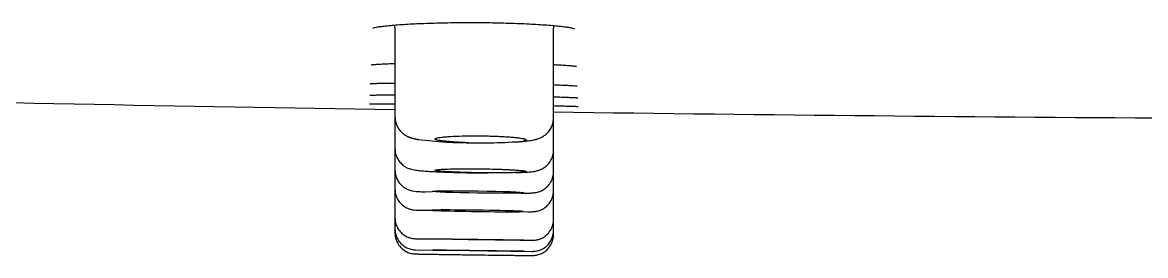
# Model space of a CAD drawing. Header units: millimetres. Extents: x 976 to 9349, y -1578 to 2211.
# Drawn here: x 2927.098 to 2929.788, y 1004.192 to 1004.749 of the extents above; entities that cross this region are included whole.
import ezdxf

# ---------------------------------------------------------------- set-up
doc = ezdxf.new("R2010")
doc.units = ezdxf.units.MM
doc.layers.add('Wbudowane', color=175, linetype='Continuous')

# ---------------------------------------------------------------- blocks, each defined once
blk = doc.blocks.new('Z$W@#21058')
for p, q in [((9.943, 160.8555), (9.943, 160.6423)), ((10.3228, 160.6395), (10.3228, 160.8545)), ((9.943, 160.6423), (9.943, 160.5661)), ((10.3228, 160.5626), (10.3228, 160.6395)), ((9.943, 160.5661), (9.943, 160.5148)), ((10.3228, 160.511), (10.3228, 160.5626)), ((9.943, 160.5148), (9.943, 160.4695)), ((10.3228, 160.4657), (10.3228, 160.511)), ((9.943, 160.4695), (9.943, 160.4008)), ((10.0153, 160.4625), (10.0325, 160.4638)), ((10.2454, 160.4592), (10.2335, 160.4596)), ((10.3228, 160.397), (10.3228, 160.4657)), ((10.0028, 160.4186), (10.031, 160.4188)), ((10.2497, 160.4158), (10.262, 160.415)), ((9.943, 160.4008), (9.943, 160.3742)), ((10.3228, 160.3705), (10.3228, 160.397)), ((9.943, 160.3742), (9.943, 160.3643)), ((9.9938, 160.3506), (10.0319, 160.3502)), ((10.3228, 160.3606), (10.3228, 160.3705)), ((9.9925, 160.3242), (10.0339, 160.3237)), ((10.2506, 160.3472), (10.2708, 160.3469)), ((10.119, 160.3123), (10.1193, 160.3123)), ((10.1193, 160.3123), (10.1257, 160.3123)), ((10.1257, 160.3123), (10.16, 160.3118)), ((10.16, 160.3118), (10.1667, 160.3117)), ((10.1667, 160.3117), (10.1732, 160.3117)), ((10.2526, 160.3208), (10.2718, 160.3205))]:
    blk.add_line(p, q)
for centre, radius, start, end in [((9.8436, 160.8556), 0.0994, 359.9953, 3.5143), ((10.4222, 160.8545), 0.0994, 176.6257, 180.0033), ((10.3821, 160.8682), 0.0176, 237.3831, 240.2534), ((12.9774, 353.7261), 193.0904, 268.643393, 269.099567), ((12.9774, 353.7261), 193.0904, 269.212262, 269.668391), ((10.1264, 161.6157), 1.0356, 262.9739, 270.2514), ((10.1519, 161.7767), 1.1968, 268.0043, 274.6986), ((10.1251, 161.2109), 0.8986, 268.7122, 269.6064)]:
    blk.add_arc(centre, radius, start, end)
for centre, ratio in [((10.1418, 160.4624), 0.025085), ((10.1413, 160.3487), 0.00652), ((10.1433, 160.3222), 0.001773)]:
    blk.add_ellipse(centre, major_axis=(-0.1093, 0.0015), ratio=ratio)
for major_axis, ratio in [((0.1093, -0.0015), 0.013602), ((-0.1093, 0.0015), 0.013849)]:
    blk.add_ellipse((10.1404, 160.4173), major_axis=major_axis, ratio=ratio, start_param=2.356383, end_param=5.497976)
for points, knots in [([(9.8905, 160.8544), (9.8905, 160.8544), (9.8911, 160.8547), (9.8943, 160.8556), (9.9012, 160.857), (9.9113, 160.8585), (9.9244, 160.86), (9.9402, 160.8615), (9.9584, 160.8629), (9.9787, 160.8641), (10.0009, 160.8652), (10.0246, 160.8661), (10.0496, 160.8668), (10.0757, 160.8674), (10.1024, 160.8676), (10.1294, 160.8677), (10.1565, 160.8675), (10.1833, 160.8671), (10.2094, 160.8665), (10.2347, 160.8657), (10.2587, 160.8647), (10.2812, 160.8634), (10.3019, 160.8621), (10.3205, 160.8606), (10.3367, 160.859), (10.3504, 160.8574), (10.361, 160.8558), (10.3687, 160.8543), (10.3715, 160.8535), (10.3725, 160.8532)], [0, 0, 0, 0, 0.016299, 0.046349, 0.080968, 0.11791, 0.155884, 0.194324, 0.233108, 0.272013, 0.311005, 0.349978, 0.389094, 0.42813, 0.467209, 0.506304, 0.545361, 0.584431, 0.623531, 0.662612, 0.701584, 0.740648, 0.779586, 0.818391, 0.856995, 0.895141, 0.932478, 0.967965, 1, 1, 1, 1]), ([(9.8861, 160.7664), (9.8861, 160.7664), (9.8873, 160.7666), (9.8919, 160.7672), (9.9002, 160.7679), (9.9118, 160.7685), (9.9261, 160.7692), (9.9372, 160.7695), (9.943, 160.7697)], [0, 0, 0, 0, 0.1130451, 0.2736844, 0.4513582, 0.635384, 0.822003, 1, 1, 1, 1]), ([(10.3228, 160.7671), (10.3267, 160.7669), (10.3361, 160.7664), (10.3494, 160.7657), (10.3615, 160.7648), (10.3706, 160.764), (10.3743, 160.7635), (10.3757, 160.7633)], [0, 0, 0, 0, 0.14531, 0.3682386, 0.5880258, 0.8026214, 1, 1, 1, 1]), ([(10.3757, 160.7633), (10.3758, 160.7633), (10.3759, 160.7633), (10.3762, 160.7632), (10.3764, 160.7632), (10.3766, 160.7632), (10.3768, 160.7631), (10.377, 160.7631), (10.3771, 160.7631), (10.3772, 160.7631), (10.3773, 160.763), (10.3774, 160.763), (10.3775, 160.763), (10.3775, 160.763), (10.3775, 160.763), (10.3775, 160.763), (10.3775, 160.763)], [0, 0, 0, 0, 0.0551, 0.140291, 0.224139, 0.306411, 0.387031, 0.465922, 0.543014, 0.618238, 0.691534, 0.762847, 0.832133, 0.899355, 0.964491, 1, 1, 1, 1]), ([(9.8839, 160.7214), (9.8839, 160.7214), (9.8844, 160.7215), (9.8871, 160.7217), (9.8936, 160.722), (9.9034, 160.7224), (9.916, 160.7226), (9.9296, 160.7228), (9.9391, 160.723), (9.943, 160.723)], [0, 0, 0, 0, 0.049293, 0.192302, 0.358428, 0.531881, 0.708008, 0.885053, 1, 1, 1, 1]), ([(10.3228, 160.7188), (10.3269, 160.7187), (10.3365, 160.7184), (10.3499, 160.7178), (10.362, 160.7173), (10.3713, 160.7167), (10.3752, 160.7164), (10.3769, 160.7162)], [0, 0, 0, 0, 0.151335, 0.36962, 0.585794, 0.799089, 1, 1, 1, 1]), ([(10.3769, 160.7162), (10.377, 160.7162), (10.3772, 160.7162), (10.3774, 160.7162), (10.3777, 160.7161), (10.378, 160.7161), (10.3782, 160.7161), (10.3785, 160.7161), (10.3787, 160.716), (10.3788, 160.716), (10.379, 160.716), (10.3791, 160.716), (10.3793, 160.716), (10.3793, 160.716), (10.3794, 160.7159), (10.3795, 160.7159), (10.3795, 160.7159), (10.3795, 160.7159), (10.3795, 160.7159)], [0, 0, 0, 0, 0.044536, 0.118406, 0.191354, 0.263188, 0.33382, 0.40316, 0.471114, 0.537586, 0.602479, 0.665697, 0.727148, 0.786749, 0.844423, 0.900108, 0.953755, 1, 1, 1, 1]), ([(9.882, 160.6731), (9.882, 160.6731), (9.8823, 160.6731), (9.8842, 160.6732), (9.8899, 160.6733), (9.899, 160.6734), (9.911, 160.6735), (9.9257, 160.6735), (9.9371, 160.6735), (9.943, 160.6734)], [0, 0, 0, 0, 0.01874, 0.153984, 0.317678, 0.487841, 0.659938, 0.832804, 1, 1, 1, 1]), ([(9.883, 160.6938), (9.883, 160.6938), (9.8833, 160.6939), (9.8856, 160.694), (9.8916, 160.6942), (9.9009, 160.6944), (9.9132, 160.6946), (9.9274, 160.6947), (9.938, 160.6947), (9.943, 160.6947)], [0, 0, 0, 0, 0.030321, 0.168521, 0.333093, 0.504981, 0.679279, 0.854506, 1, 1, 1, 1]), ([(10.3228, 160.69), (10.3266, 160.6899), (10.3361, 160.6896), (10.3495, 160.6892), (10.3619, 160.6887), (10.3716, 160.6883), (10.3757, 160.6881), (10.3775, 160.688)], [0, 0, 0, 0, 0.141088, 0.360941, 0.579086, 0.795417, 1, 1, 1, 1]), ([(10.3775, 160.688), (10.3776, 160.688), (10.3777, 160.6879), (10.3781, 160.6879), (10.3784, 160.6879), (10.3787, 160.6879), (10.379, 160.6879), (10.3792, 160.6878), (10.3795, 160.6878), (10.3797, 160.6878), (10.3799, 160.6878), (10.38, 160.6878), (10.3802, 160.6877), (10.3803, 160.6877), (10.3804, 160.6877), (10.3805, 160.6877), (10.3806, 160.6877), (10.3806, 160.6877), (10.3806, 160.6877), (10.3806, 160.6877), (10.3806, 160.6877)], [0, 0, 0, 0, 0.039296, 0.107151, 0.174338, 0.240705, 0.306174, 0.370659, 0.434066, 0.496291, 0.557226, 0.616757, 0.674765, 0.731132, 0.785745, 0.838497, 0.889294, 0.938055, 0.984722, 1, 1, 1, 1]), ([(10.3228, 160.6687), (10.3266, 160.6686), (10.336, 160.6684), (10.3496, 160.6681), (10.3621, 160.6677), (10.3719, 160.6674), (10.376, 160.6672), (10.3778, 160.6671)], [0, 0, 0, 0, 0.138863, 0.36005, 0.579839, 0.798427, 1, 1, 1, 1]), ([(10.3778, 160.6671), (10.3779, 160.6671), (10.3781, 160.6671), (10.3784, 160.6671), (10.3788, 160.6671), (10.3791, 160.667), (10.3794, 160.667), (10.3797, 160.667), (10.38, 160.667), (10.3802, 160.667), (10.3804, 160.667), (10.3806, 160.6669), (10.3808, 160.6669), (10.3809, 160.6669), (10.3811, 160.6669), (10.3812, 160.6669), (10.3813, 160.6669), (10.3813, 160.6669), (10.3814, 160.6669), (10.3814, 160.6669), (10.3814, 160.6669), (10.3814, 160.6669)], [0, 0, 0, 0, 0.036025, 0.09987, 0.163214, 0.225942, 0.287988, 0.349276, 0.409722, 0.469228, 0.527686, 0.584978, 0.640974, 0.69554, 0.748532, 0.799811, 0.849241, 0.896697, 0.942073, 0.980905, 1, 1, 1, 1]), ([(9.943, 160.6423), (9.943, 160.6422), (9.943, 160.6419), (9.943, 160.6412), (9.943, 160.6403), (9.9431, 160.6393), (9.9432, 160.6384), (9.9432, 160.6374), (9.9433, 160.6365), (9.9435, 160.6355), (9.9436, 160.6346), (9.9437, 160.6337), (9.9439, 160.6327), (9.9441, 160.6318), (9.9443, 160.6309), (9.9445, 160.6299), (9.9448, 160.629), (9.945, 160.6281), (9.9453, 160.6272), (9.9456, 160.6263), (9.9459, 160.6254), (9.9462, 160.6245), (9.9465, 160.6237), (9.9469, 160.6228), (9.9472, 160.6219), (9.9476, 160.6211), (9.948, 160.6202), (9.9484, 160.6194), (9.9489, 160.6186), (9.9493, 160.6177), (9.9498, 160.6169), (9.9502, 160.6161), (9.9507, 160.6154), (9.9512, 160.6146), (9.9517, 160.6138), (9.9522, 160.6131), (9.9527, 160.6123), (9.9533, 160.6116), (9.9538, 160.6109), (9.9544, 160.6102), (9.9549, 160.6095), (9.9555, 160.6088), (9.9561, 160.6082), (9.9567, 160.6075), (9.9573, 160.6069), (9.9579, 160.6062), (9.9585, 160.6056), (9.9591, 160.605), (9.9597, 160.6045), (9.9603, 160.6039), (9.9609, 160.6034), (9.9616, 160.6029), (9.9622, 160.6024), (9.9628, 160.6019), (9.9634, 160.6014), (9.964, 160.6009), (9.9647, 160.6005), (9.9653, 160.6), (9.9659, 160.5996), (9.9665, 160.5992), (9.9671, 160.5988), (9.9677, 160.5984), (9.9684, 160.598), (9.969, 160.5977), (9.9696, 160.5973), (9.9702, 160.597), (9.9708, 160.5966), (9.9714, 160.5963), (9.9721, 160.596), (9.9727, 160.5957), (9.9733, 160.5954), (9.9739, 160.5951), (9.9744, 160.5948), (9.975, 160.5946), (9.9756, 160.5943), (9.9762, 160.5941), (9.9768, 160.5938), (9.9774, 160.5936), (9.9781, 160.5933), (9.9787, 160.5931), (9.9794, 160.5928), (9.98, 160.5926), (9.9807, 160.5924), (9.9814, 160.5921), (9.9821, 160.5919), (9.9828, 160.5917), (9.9836, 160.5915), (9.9843, 160.5912), (9.9851, 160.591), (9.986, 160.5908), (9.987, 160.5905), (9.988, 160.5903), (9.9892, 160.59), (9.9904, 160.5897), (9.9917, 160.5894), (9.9932, 160.5891), (9.9946, 160.5888), (9.996, 160.5886), (9.9973, 160.5883), (9.9986, 160.5881), (9.9993, 160.588), (9.9998, 160.5879)], [0, 0, 0, 0, 0.000393, 0.009089, 0.017779, 0.026463, 0.035142, 0.043816, 0.052484, 0.061147, 0.069804, 0.078457, 0.087104, 0.095746, 0.104383, 0.113015, 0.121643, 0.130264, 0.138881, 0.147493, 0.156099, 0.1647, 0.173294, 0.181883, 0.190466, 0.199042, 0.207612, 0.216173, 0.224727, 0.233272, 0.241808, 0.250335, 0.25885, 0.267353, 0.275844, 0.28432, 0.292782, 0.301226, 0.309652, 0.318059, 0.326444, 0.334805, 0.343142, 0.351488, 0.360263, 0.368441, 0.376597, 0.384722, 0.392815, 0.400878, 0.40891, 0.416911, 0.424884, 0.43283, 0.440751, 0.448651, 0.456532, 0.464401, 0.472261, 0.480118, 0.487979, 0.495848, 0.503734, 0.511645, 0.51959, 0.52758, 0.535625, 0.543738, 0.55193, 0.560216, 0.56861, 0.57713, 0.584173, 0.591415, 0.600112, 0.608933, 0.617921, 0.627097, 0.636484, 0.646109, 0.655999, 0.666189, 0.676714, 0.687618, 0.698949, 0.710768, 0.723143, 0.736153, 0.749144, 0.764562, 0.781024, 0.798841, 0.818306, 0.839755, 0.863434, 0.889056, 0.91514, 0.937303, 0.95837, 0.980657, 1, 1, 1, 1]), ([(10.2334, 160.5822), (10.2383, 160.5825), (10.2466, 160.5832), (10.2604, 160.5845), (10.2719, 160.5862), (10.2819, 160.5884), (10.2906, 160.5916), (10.2986, 160.5957), (10.3063, 160.6015), (10.3133, 160.6093), (10.3187, 160.6184), (10.322, 160.6291), (10.3228, 160.6356), (10.3228, 160.6395)], [0, 0, 0, 0, 0.111211, 0.23734, 0.393085, 0.519857, 0.598368, 0.663472, 0.72879, 0.796954, 0.865967, 0.933661, 1, 1, 1, 1]), ([(10.1103, 160.5806), (10.1, 160.581), (10.0906, 160.5815), (10.0799, 160.5822), (10.0778, 160.5824), (10.0737, 160.5827), (10.0718, 160.5829), (10.0661, 160.5834), (10.0627, 160.5837), (10.0564, 160.5844), (10.0535, 160.5848), (10.0486, 160.5856), (10.0465, 160.586), (10.0439, 160.5866), (10.0431, 160.5868), (10.0418, 160.5872), (10.0412, 160.5874), (10.0397, 160.5881), (10.0386, 160.5889), (10.039, 160.5897), (10.0399, 160.5903), (10.0403, 160.5905), (10.0414, 160.5909), (10.042, 160.5911), (10.0441, 160.5917), (10.0458, 160.5921), (10.0501, 160.5928), (10.0527, 160.5932), (10.0584, 160.5938), (10.0615, 160.5941), (10.0668, 160.5946), (10.0686, 160.5947), (10.0724, 160.595), (10.0744, 160.5951), (10.0846, 160.5957), (10.0937, 160.5961), (10.1136, 160.5966), (10.1239, 160.5967), (10.1374, 160.5967), (10.1401, 160.5967), (10.1455, 160.5967), (10.1482, 160.5967), (10.1563, 160.5966), (10.1616, 160.5965), (10.1723, 160.5962), (10.1776, 160.5961), (10.1878, 160.5957), (10.1928, 160.5955), (10.2, 160.5951), (10.2023, 160.595), (10.207, 160.5947), (10.2093, 160.5946), (10.2159, 160.5941), (10.2242, 160.5935), (10.2314, 160.5928), (10.238, 160.5921), (10.241, 160.5917), (10.2463, 160.5909), (10.2485, 160.5905), (10.2514, 160.5899), (10.2523, 160.5896), (10.2538, 160.5892), (10.2545, 160.589), (10.2562, 160.5884), (10.257, 160.588), (10.2575, 160.5873), (10.2576, 160.5871), (10.2576, 160.5867), (10.2574, 160.5865), (10.2564, 160.5854), (10.254, 160.5847), (10.25, 160.5839)], [0, 0, 0, 0, 0.0625, 0.0625, 0.078125, 0.078125, 0.09375, 0.09375, 0.125, 0.125, 0.15625, 0.15625, 0.1875, 0.1875, 0.203125, 0.203125, 0.21875, 0.21875, 0.25, 0.28125, 0.28125, 0.296875, 0.296875, 0.3125, 0.3125, 0.34375, 0.34375, 0.375, 0.375, 0.40625, 0.40625, 0.421875, 0.421875, 0.4375, 0.4375, 0.5, 0.5, 0.5625, 0.5625, 0.578125, 0.578125, 0.59375, 0.59375, 0.625, 0.625, 0.65625, 0.65625, 0.6875, 0.6875, 0.703125, 0.703125, 0.71875, 0.71875, 0.75, 0.78125, 0.78125, 0.8125, 0.8125, 0.84375, 0.84375, 0.859375, 0.859375, 0.875, 0.875, 0.90625, 0.90625, 0.921875, 0.921875, 0.9375, 0.9375, 1, 1, 1, 1]), ([(9.943, 160.5661), (9.943, 160.5616), (9.944, 160.554), (9.9485, 160.5421), (9.9554, 160.5325), (9.9638, 160.5249), (9.9723, 160.5201), (9.9802, 160.5172), (9.9888, 160.5152), (9.9977, 160.514), (10.0109, 160.5127), (10.0254, 160.5117), (10.0415, 160.5109), (10.0594, 160.5101), (10.0786, 160.5094), (10.0989, 160.5089), (10.1199, 160.5085), (10.1411, 160.5082), (10.1561, 160.5081), (10.164, 160.5081), (10.165, 160.5081)], [0, 0, 0, 0, 0.040335, 0.080466, 0.12001, 0.157851, 0.191601, 0.223364, 0.264637, 0.356491, 0.435252, 0.507855, 0.578215, 0.647521, 0.71638, 0.784986, 0.853353, 0.921824, 0.990191, 1, 1, 1, 1]), ([(10.2305, 160.5088), (10.2323, 160.5088), (10.2395, 160.509), (10.2512, 160.5095), (10.2648, 160.5103), (10.2743, 160.5113), (10.283, 160.5129), (10.2915, 160.5157), (10.3008, 160.5204), (10.3097, 160.5281), (10.317, 160.5381), (10.3217, 160.5503), (10.3227, 160.558), (10.3228, 160.5626)], [0, 0, 0, 0, 0.045359, 0.175907, 0.315927, 0.488222, 0.574493, 0.637605, 0.702364, 0.775641, 0.850121, 0.925435, 1, 1, 1, 1]), ([(9.943, 160.5148), (9.943, 160.5109), (9.9438, 160.5042), (9.9473, 160.4934), (9.953, 160.4842), (9.9603, 160.4764), (9.9682, 160.471), (9.9756, 160.4676), (9.982, 160.4657), (9.988, 160.4646), (9.9944, 160.4639), (9.9996, 160.4634), (10.0037, 160.4632)], [0, 0, 0, 0, 0.088142, 0.179514, 0.269927, 0.358625, 0.44198, 0.511866, 0.572603, 0.645835, 0.805103, 1, 1, 1, 1]), ([(10.2568, 160.5111), (10.2576, 160.5114), (10.2576, 160.5117), (10.2567, 160.5122), (10.2562, 160.5123), (10.2548, 160.5127), (10.254, 160.5128), (10.2509, 160.5133), (10.2482, 160.5137), (10.2433, 160.5141), (10.2414, 160.5143), (10.2375, 160.5146), (10.2354, 160.5148), (10.2286, 160.5152), (10.2236, 160.5155), (10.2154, 160.5159), (10.2125, 160.5161), (10.2065, 160.5163), (10.2005, 160.5166), (10.194, 160.5168), (10.1874, 160.517), (10.1841, 160.5171), (10.1737, 160.5174), (10.1668, 160.5175), (10.1561, 160.5177), (10.1525, 160.5177), (10.1453, 160.5178), (10.1417, 160.5179), (10.131, 160.518), (10.124, 160.518), (10.1137, 160.518), (10.1103, 160.518), (10.1037, 160.5179), (10.1004, 160.5179), (10.0909, 160.5178), (10.085, 160.5177), (10.0738, 160.5174), (10.0687, 160.5173), (10.0618, 160.517), (10.0597, 160.5169), (10.0556, 160.5167), (10.0537, 160.5166), (10.0486, 160.5162), (10.0458, 160.516), (10.0416, 160.5154), (10.0401, 160.5152), (10.0386, 160.5146), (10.0386, 160.5143), (10.0395, 160.5138), (10.04, 160.5136), (10.0414, 160.5133), (10.0431, 160.513), (10.0454, 160.5127), (10.0481, 160.5123), (10.0496, 160.5122), (10.0546, 160.5117), (10.0585, 160.5114), (10.0652, 160.511), (10.0676, 160.5108), (10.0727, 160.5105), (10.0753, 160.5104), (10.0836, 160.51), (10.0895, 160.5097), (10.0989, 160.5094), (10.1021, 160.5093), (10.1088, 160.5091), (10.1121, 160.509), (10.1223, 160.5087), (10.1293, 160.5086), (10.1401, 160.5084), (10.1437, 160.5083), (10.1508, 160.5082), (10.1579, 160.5082), (10.165, 160.5081), (10.172, 160.5081), (10.1756, 160.5081), (10.1859, 160.508), (10.1925, 160.5081), (10.2052, 160.5082), (10.2113, 160.5083), (10.2224, 160.5085), (10.2274, 160.5087), (10.2343, 160.5089), (10.2365, 160.509), (10.2406, 160.5092), (10.2424, 160.5094), (10.2475, 160.5097), (10.2503, 160.5099), (10.2546, 160.5105), (10.2561, 160.5108), (10.2568, 160.5111)], [0, 0, 0, 0, 0.03125, 0.03125, 0.046875, 0.046875, 0.0625, 0.0625, 0.09375, 0.09375, 0.109375, 0.109375, 0.125, 0.125, 0.15625, 0.15625, 0.171875, 0.171875, 0.1875, 0.203125, 0.203125, 0.21875, 0.21875, 0.25, 0.25, 0.265625, 0.265625, 0.28125, 0.28125, 0.3125, 0.3125, 0.328125, 0.328125, 0.34375, 0.34375, 0.375, 0.375, 0.40625, 0.40625, 0.421875, 0.421875, 0.4375, 0.4375, 0.46875, 0.46875, 0.5, 0.5, 0.53125, 0.53125, 0.546875, 0.546875, 0.5625, 0.578125, 0.578125, 0.59375, 0.59375, 0.625, 0.625, 0.640625, 0.640625, 0.65625, 0.65625, 0.6875, 0.6875, 0.703125, 0.703125, 0.71875, 0.71875, 0.75, 0.75, 0.765625, 0.765625, 0.78125, 0.796875, 0.796875, 0.8125, 0.8125, 0.84375, 0.84375, 0.875, 0.875, 0.90625, 0.90625, 0.921875, 0.921875, 0.9375, 0.9375, 0.96875, 0.96875, 1, 1, 1, 1]), ([(10.2454, 160.4592), (10.2461, 160.4593), (10.2513, 160.4594), (10.2603, 160.4596), (10.27, 160.4601), (10.2763, 160.4606), (10.2837, 160.4618), (10.2919, 160.4644), (10.3011, 160.4691), (10.3101, 160.477), (10.3174, 160.4871), (10.3218, 160.4991), (10.3228, 160.5066), (10.3228, 160.511)], [0, 0, 0, 0, 0.022605, 0.167444, 0.332368, 0.477138, 0.54138, 0.600434, 0.670832, 0.753891, 0.837525, 0.920312, 1, 1, 1, 1]), ([(9.943, 160.4695), (9.943, 160.4651), (9.9439, 160.4579), (9.9481, 160.4463), (9.9547, 160.4367), (9.9631, 160.4288), (9.9719, 160.4238), (9.9798, 160.421), (9.9859, 160.4198), (9.9911, 160.4192), (9.9956, 160.4189), (10.0007, 160.4187), (10.0028, 160.4186)], [0, 0, 0, 0, 0.096943, 0.195291, 0.292514, 0.387871, 0.476859, 0.544711, 0.600427, 0.677065, 0.882309, 1, 1, 1, 1]), ([(10.0037, 160.4632), (10.0074, 160.4629), (10.0109, 160.4627), (10.0152, 160.4625), (10.0153, 160.4625)], [0, 0, 0, 0, 0.965263, 1, 1, 1, 1]), ([(10.262, 160.415), (10.2626, 160.415), (10.2663, 160.4151), (10.2713, 160.4153), (10.2756, 160.4155), (10.2809, 160.4161), (10.2876, 160.4176), (10.2959, 160.4209), (10.3048, 160.4266), (10.3127, 160.4349), (10.3186, 160.4445), (10.322, 160.4553), (10.3228, 160.4619), (10.3228, 160.4657)], [0, 0, 0, 0, 0.032023, 0.222825, 0.353573, 0.412065, 0.468073, 0.54455, 0.635255, 0.729713, 0.82312, 0.915556, 1, 1, 1, 1]), ([(9.943, 160.4008), (9.943, 160.3965), (9.944, 160.3892), (9.9482, 160.3774), (9.9551, 160.3675), (9.964, 160.3594), (9.9734, 160.3544), (9.9816, 160.3519), (9.9878, 160.351), (9.9908, 160.3508), (9.9926, 160.3507), (9.9938, 160.3506)], [0, 0, 0, 0, 0.121811, 0.250267, 0.377226, 0.502016, 0.621032, 0.711721, 0.771158, 0.852346, 1, 1, 1, 1]), ([(10.2708, 160.3469), (10.2717, 160.3469), (10.2734, 160.3469), (10.2756, 160.347), (10.2817, 160.3476), (10.2902, 160.3498), (10.2999, 160.3544), (10.3096, 160.3624), (10.3171, 160.3726), (10.3217, 160.3849), (10.3228, 160.3925), (10.3228, 160.397)], [0, 0, 0, 0, 0.109632, 0.210138, 0.271908, 0.361525, 0.478395, 0.609346, 0.741965, 0.872848, 1, 1, 1, 1]), ([(9.943, 160.3742), (9.943, 160.3701), (9.9439, 160.3631), (9.9477, 160.3519), (9.954, 160.3424), (9.962, 160.3344), (9.9715, 160.3288), (9.9799, 160.3257), (9.9871, 160.3245), (9.9913, 160.3242), (9.9918, 160.3242), (9.9923, 160.3242), (9.9925, 160.3242)], [0, 0, 0, 0, 0.127698, 0.25891, 0.388731, 0.516737, 0.641885, 0.758839, 0.831169, 0.874455, 0.970571, 1, 1, 1, 1]), ([(9.943, 160.3643), (9.943, 160.3602), (9.9439, 160.3532), (9.9477, 160.342), (9.954, 160.3325), (9.962, 160.3245), (9.9715, 160.3188), (9.9799, 160.3157), (9.9871, 160.3146), (9.9913, 160.3143), (9.9925, 160.3143), (9.996, 160.3142), (10.0028, 160.3141), (10.0119, 160.3139), (10.0233, 160.3137), (10.0368, 160.3135), (10.0522, 160.3133), (10.0688, 160.313), (10.0872, 160.3128), (10.0984, 160.3126), (10.105, 160.3125)], [0, 0, 0, 0, 0.042565, 0.086251, 0.129474, 0.172092, 0.213759, 0.252698, 0.276779, 0.291191, 0.323192, 0.409752, 0.485534, 0.56006, 0.634439, 0.708622, 0.782768, 0.856882, 0.931009, 1, 1, 1, 1]), ([(10.1732, 160.3117), (10.1798, 160.3116), (10.1907, 160.3114), (10.2084, 160.3112), (10.2238, 160.311), (10.238, 160.3109), (10.2498, 160.3107), (10.2597, 160.3107), (10.2667, 160.3106), (10.2715, 160.3106), (10.2723, 160.3105), (10.2763, 160.3107), (10.2837, 160.3115), (10.2921, 160.3141), (10.3022, 160.3195), (10.3108, 160.3276), (10.3177, 160.3374), (10.3218, 160.349), (10.3227, 160.3563), (10.3228, 160.3606)], [0, 0, 0, 0, 0.074435, 0.152446, 0.230604, 0.308528, 0.386738, 0.465016, 0.544039, 0.627368, 0.685259, 0.701058, 0.724863, 0.766148, 0.81004, 0.858141, 0.905989, 0.953258, 1, 1, 1, 1]), ([(10.2718, 160.3205), (10.2722, 160.3205), (10.273, 160.3205), (10.2763, 160.3206), (10.2837, 160.3214), (10.2921, 160.3241), (10.3022, 160.3295), (10.3108, 160.3375), (10.3177, 160.3473), (10.3218, 160.359), (10.3227, 160.3662), (10.3228, 160.3705)], [0, 0, 0, 0, 0.11482, 0.159255, 0.226202, 0.342313, 0.465755, 0.601034, 0.735601, 0.868542, 1, 1, 1, 1])]:
    blk.add_open_spline(points, degree=3, knots=knots)

msp = doc.modelspace()

# ---------------------------------------------------------------- block references
at = {"layer": 'Wbudowane'}
msp.add_blockref('Z$W@#21058', (2918.0473, 843.881), dxfattribs=at)

doc.saveas('drawing.dxf')
